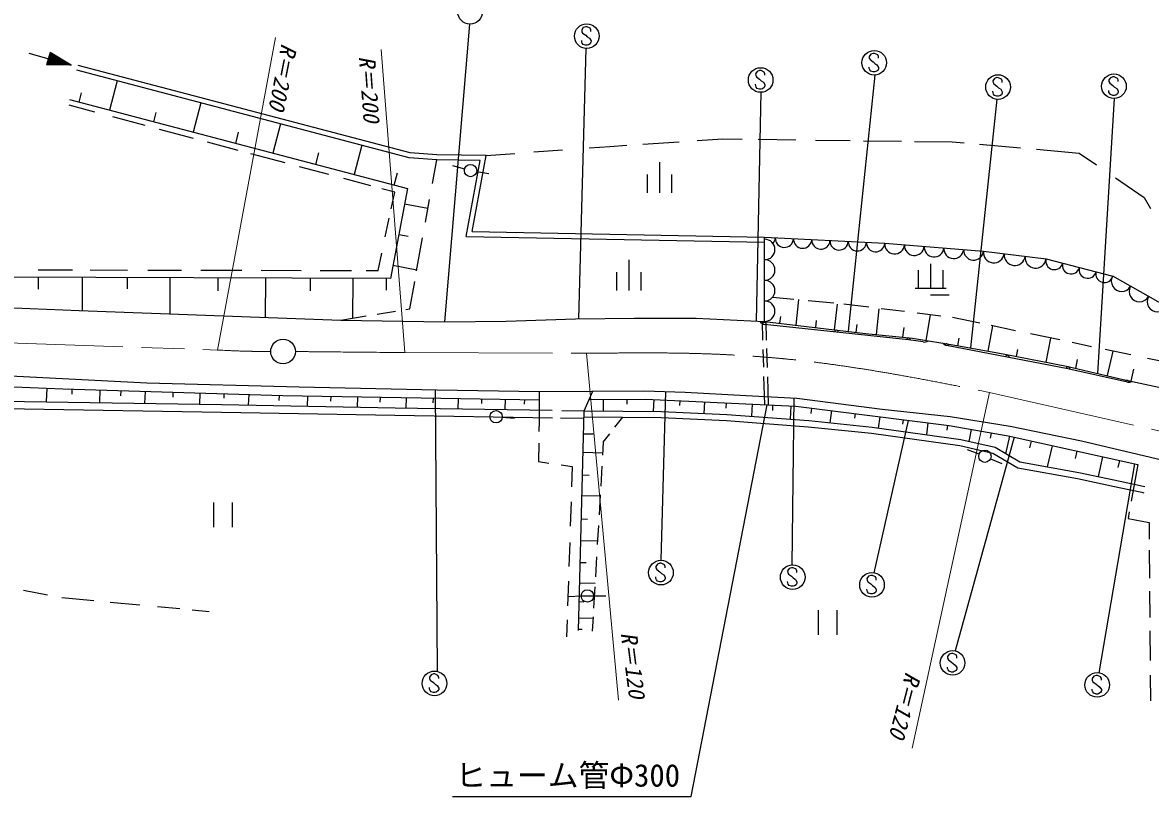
# Model space of a CAD drawing. Units: millimetres, scale not verified. Extents: x 40000 to 680000, y 20000 to 380000.
# Drawn here: x 343478 to 435052, y 263485 to 326314 of the extents above; entities that cross this region are included whole.
import ezdxf
from ezdxf.enums import TextEntityAlignment as Align

# ---------------------------------------------------------------- set-up
doc = ezdxf.new("R2010")
doc.units = ezdxf.units.MM
doc.header["$LTSCALE"] = 1000
doc.linetypes.add('CHAIN', pattern=[18.5, 12, -1.5, 3.5, -1.5])
for name, color, linetype, lineweight in [('M-BGD', 7, 'Continuous', 25), ('M-BMK', 2, 'CHAIN', 13), ('M-BMK-SRVR', 3, 'Continuous', 25), ('M-STR-HTXT', 7, 'Continuous', 13), ('M-STR-STR3', 7, 'Continuous', 25), ('M-STR-STRC', 7, 'Continuous', 25)]:
    doc.layers.add(name, color=color, linetype=linetype, lineweight=lineweight)
doc.styles.add('ＭＳ ゴシック', font='')
doc.styles.get('ＭＳ ゴシック').set_extended_font_data('MS Gothic')

msp = doc.modelspace()

# ---------------------------------------------------------------- linework, layer by layer
at = {"layer": 'M-BGD'}
for p, q in [((343998, 323837), (347427, 322845)), ((345715, 323879), (345427, 322885)), ((345743, 323862), (345460, 322884)), ((345787, 323835), (345512, 322883)), ((345832, 323809), (345564, 322882)), ((345876, 323782), (345615, 322881)), ((345920, 323755), (345667, 322880)), ((347427, 322845), (345715, 323879)), ((345965, 323728), (345719, 322879)), ((346009, 323702), (345771, 322878)), ((346053, 323675), (345822, 322877)), ((346098, 323648), (345874, 322876)), ((346142, 323621), (345926, 322875)), ((346186, 323595), (345978, 322874)), ((346231, 323568), (346030, 322873)), ((346275, 323541), (346081, 322872)), ((346319, 323514), (346133, 322871)), ((346363, 323487), (346185, 322870)), ((346408, 323461), (346237, 322869)), ((346452, 323434), (346288, 322868)), ((346496, 323407), (346340, 322867)), ((346541, 323380), (346392, 322866)), ((346585, 323354), (346444, 322865)), ((346629, 323327), (346495, 322864)), ((346674, 323300), (346547, 322863)), ((346718, 323273), (346599, 322862)), ((347427, 322845), (345427, 322885)), ((346762, 323247), (346651, 322861)), ((346807, 323220), (346702, 322859)), ((346851, 323193), (346754, 322858)), ((346895, 323166), (346806, 322857)), ((346939, 323140), (346858, 322856)), ((346984, 323113), (346909, 322855)), ((347028, 323086), (346961, 322854)), ((347072, 323059), (347013, 322853)), ((347117, 323032), (347065, 322852)), ((347161, 323006), (347116, 322851)), ((347205, 322979), (347168, 322850)), ((347250, 322952), (347220, 322849)), ((347294, 322925), (347272, 322848)), ((347338, 322899), (347323, 322847)), ((347383, 322872), (347375, 322846)), ((374870, 315343), (347895, 322437)), ((374936, 315739), (347997, 322824)), ((351146, 321582), (350524, 319204)), ((348067, 319851), (348267, 320619)), ((349347, 319047), (347258, 319605)), ((347284, 320058), (374721, 312828)), ((357965, 319788), (357343, 317407)), ((354131, 318253), (354328, 319007)), ((353445, 317952), (350800, 318658)), ((364425, 318089), (363791, 315708)), ((357349, 316909), (354599, 317644)), ((360783, 316500), (361020, 317407)), ((398246, 316742), (400326, 316882)), ((400326, 316882), (401896, 316860)), ((360982, 315938), (358499, 316602)), ((371036, 316351), (370401, 313966)), ((384992, 315806), (387315, 315978)), ((389486, 316139), (391160, 316264)), ((391160, 316264), (392547, 316357)), ((393845, 316445), (396788, 316643)), ((403199, 316842), (406270, 316799)), ((407848, 316777), (410674, 316738)), ((411757, 316723), (414829, 316680)), ((415884, 316665), (418959, 316622)), ((418959, 316622), (419932, 316537)), ((421171, 316429), (424501, 316137)), ((425811, 316023), (429267, 315720)), ((364794, 314920), (362024, 315660)), ((367281, 314788), (367530, 315738)), ((377101, 315173), (374870, 315343)), ((377119, 315573), (374936, 315739)), ((376752, 313239), (377101, 315173)), ((380629, 315124), (377101, 315173)), ((381108, 315517), (377119, 315573)), ((379507, 308956), (380629, 315124)), ((379984, 309347), (381108, 315517)), ((381108, 315517), (383451, 315691)), ((429267, 315720), (430679, 314756)), ((368347, 313971), (365974, 314605)), ((373655, 313109), (373918, 314115)), ((379374, 314419), (378404, 314689)), ((380344, 314209), (381334, 314059)), ((395187, 314980), (395187, 312480)), ((371745, 313063), (369553, 313648)), ((394187, 313980), (394187, 312480)), ((396187, 312480), (396187, 313980)), ((432214, 313708), (434550, 312112)), ((373705, 312539), (372659, 312819)), ((374721, 312828), (373358, 305539)), ((373417, 311196), (373705, 312539)), ((376387, 311214), (374488, 311581)), ((376190, 310119), (376521, 311955)), ((434550, 312112), (435049, 311222)), ((372931, 308926), (373255, 310438)), ((374792, 308939), (374022, 309088)), ((375476, 306153), (375960, 308843)), ((379507, 308956), (403719, 308480)), ((379984, 309347), (403727, 308880)), ((403727, 302047), (403727, 308880)), ((403727, 308880), (413479, 308401)), ((413479, 308401), (421492, 307765)), ((421492, 307765), (426580, 307129)), ((372344, 306187), (372642, 307580)), ((392695, 307053), (392695, 304553)), ((426580, 307129), (431987, 305730)), ((344735, 306232), (347540, 306227)), ((348957, 306225), (351989, 306220)), ((353660, 306217), (356381, 306213)), ((357939, 306210), (361282, 306205)), ((362841, 306202), (366099, 306197)), ((367629, 306195), (370179, 306190)), ((371369, 306188), (372344, 306187)), ((375487, 306214), (373552, 306578)), ((391695, 306053), (391695, 304553)), ((393695, 304553), (393695, 306053)), ((416206, 306217), (416206, 304717)), ((417206, 306717), (417206, 304717)), ((418206, 306217), (418206, 304717)), ((373358, 305539), (333477, 305658)), ((344774, 304669), (344779, 305624)), ((348337, 302939), (348352, 305613)), ((352006, 304694), (352011, 305603)), ((355457, 302675), (355472, 305592)), ((359367, 304541), (359372, 305581)), ((363207, 302388), (363222, 305569)), ((366855, 304541), (366860, 305558)), ((370297, 302319), (370312, 305548)), ((373032, 304584), (373037, 305540)), ((374920, 303068), (375319, 305282)), ((437807, 302413), (431987, 305730)), ((418456, 304717), (415956, 304717)), ((417206, 304217), (418706, 304217)), ((335949, 303421), (348072, 302949)), ((406090, 303842), (404358, 304005)), ((406486, 303821), (406248, 301753)), ((409339, 303538), (407254, 303733)), ((409393, 301380), (409634, 303464)), ((412175, 303201), (410161, 303448)), ((348072, 302949), (369328, 302162)), ((369328, 302162), (371387, 302495)), ((372263, 302637), (373770, 302881)), ((374600, 303016), (374920, 303068)), ((382746, 302082), (388378, 302248)), ((388378, 302248), (393158, 302322)), ((393158, 302322), (398161, 302322)), ((398161, 302322), (403727, 302047)), ((404973, 301902), (405035, 302441)), ((412988, 303080), (412774, 300993)), ((415096, 302843), (413189, 303077)), ((418040, 302482), (416124, 302717)), ((417173, 302588), (416821, 300511)), ((421206, 301900), (418971, 302368)), ((369328, 302162), (377741, 302009)), ((377741, 302009), (382746, 302082)), ((403591, 300524), (403547, 302056)), ((415408, 300556), (403713, 301810)), ((403727, 302047), (407119, 301651)), ((403891, 300535), (403848, 302033)), ((407119, 301651), (411917, 301080)), ((407872, 301561), (407937, 302123)), ((411155, 301171), (411228, 301804)), ((414960, 300770), (415050, 301557)), ((422226, 301687), (421859, 299642)), ((424086, 301297), (422113, 301710)), ((411917, 301080), (415730, 300691)), ((416600, 300382), (415408, 300556)), ((415730, 300691), (419335, 300095)), ((419425, 300078), (419536, 300694)), ((427684, 300544), (425303, 301042)), ((426951, 300697), (426562, 298737)), ((403653, 298344), (403612, 299766)), ((403954, 298315), (403910, 299859)), ((428352, 298209), (418494, 300090)), ((419335, 300095), (423096, 299420)), ((424176, 299207), (424278, 299774)), ((430280, 300000), (428699, 300331)), ((433457, 299335), (431368, 299772)), ((431990, 299642), (431538, 297647)), ((423096, 299420), (428232, 298409)), ((428996, 298233), (429126, 298960)), ((436739, 298648), (434819, 299050)), ((339207, 297787), (353572, 297075)), ((428232, 298409), (432848, 297345)), ((433184, 297118), (428352, 298209)), ((433474, 297209), (433693, 298179)), ((326343, 297375), (346744, 296578)), ((353572, 297075), (365946, 296744)), ((365946, 296744), (377135, 296507)), ((403739, 295293), (403675, 297571)), ((404040, 295280), (403976, 297542)), ((432848, 297345), (437310, 296372)), ((326733, 295889), (343647, 295560)), ((345426, 295530), (345479, 296627)), ((346744, 296578), (364612, 296026)), ((347497, 296134), (347512, 296554)), ((349746, 295459), (349782, 296484)), ((351464, 296011), (351478, 296432)), ((353416, 295399), (353452, 296371)), ((355696, 295889), (355710, 296301)), ((357867, 295326), (357903, 296233)), ((359845, 295826), (359857, 296173)), ((361827, 295256), (361864, 296111)), ((364325, 295632), (364338, 296034)), ((364612, 296026), (385445, 295681)), ((366617, 295166), (366635, 295993)), ((368518, 295568), (368531, 295961)), ((370676, 295090), (370695, 295925)), ((372525, 295503), (372538, 295895)), ((374637, 295019), (374655, 295860)), ((376818, 295431), (376832, 295824)), ((377135, 296507), (385431, 296364)), ((378846, 294952), (378865, 295790)), ((385431, 296364), (385409, 293953)), ((385431, 296364), (393957, 296420)), ((389089, 294791), (389780, 296393)), ((393957, 296420), (397278, 296301)), ((397278, 296301), (402228, 296026)), ((402228, 296026), (406353, 295806)), ((406353, 295806), (413282, 294926)), ((326913, 295285), (343636, 294960)), ((343636, 294960), (359629, 294696)), ((343647, 295560), (359639, 295296)), ((359639, 295296), (373723, 295033)), ((373723, 295033), (386475, 294832)), ((380765, 295399), (380777, 295758)), ((382666, 294892), (382685, 295727)), ((384235, 295329), (384248, 295701)), ((389481, 295699), (394074, 295735)), ((390637, 294784), (390637, 295711)), ((392557, 295345), (392557, 295723)), ((394074, 295735), (406254, 295179)), ((394696, 294753), (394750, 295704)), ((396855, 295236), (396869, 295607)), ((398827, 294585), (398862, 295516)), ((400607, 294998), (400624, 295436)), ((402697, 294347), (402750, 295339)), ((404385, 294820), (404407, 295263)), ((405817, 294115), (405869, 295196)), ((406254, 295179), (418713, 293597)), ((407506, 294585), (407561, 295013)), ((413282, 294926), (418782, 294321)), ((359629, 294696), (373713, 294433)), ((373713, 294433), (386515, 294231)), ((381417, 294294), (380417, 294264)), ((382417, 294274), (383417, 294194)), ((387146, 294221), (389073, 294191)), ((387263, 294819), (389089, 294791)), ((388606, 276968), (389089, 294791)), ((389086, 294291), (395336, 294248)), ((389089, 294791), (395350, 294748)), ((391575, 293466), (392206, 294269)), ((395336, 294248), (400620, 294001)), ((395350, 294748), (400650, 294500)), ((400620, 294001), (407273, 293505)), ((400650, 294500), (407318, 294003)), ((407318, 294003), (412453, 293464)), ((409046, 293821), (409172, 294808)), ((411058, 294186), (411106, 294563)), ((412966, 293393), (413095, 294310)), ((414961, 293720), (415005, 294068)), ((418782, 294321), (423676, 293551)), ((385409, 293953), (385399, 293124)), ((407273, 293505), (412392, 292968)), ((412453, 293464), (419658, 292471)), ((416886, 292853), (417011, 293813)), ((418539, 293216), (418590, 293613)), ((418713, 293597), (423514, 292748)), ((420346, 292312), (420525, 293277)), ((423676, 293551), (429451, 292342)), ((385389, 292178), (385371, 290680)), ((389816, 292886), (389038, 292910)), ((390627, 292259), (390564, 291191)), ((390627, 292259), (391150, 292925)), ((412392, 292968), (419567, 291978)), ((419658, 292471), (422432, 291830)), ((422070, 292579), (422161, 292988)), ((423317, 291308), (423634, 292722)), ((423514, 292748), (434038, 290437)), ((425259, 291782), (425383, 292338)), ((429451, 292342), (437205, 290527)), ((390577, 291364), (388986, 291413)), ((419567, 291978), (422244, 291361)), ((421146, 291273), (420206, 291623)), ((422244, 291361), (424276, 290161)), ((422432, 291830), (424453, 290638)), ((426707, 290236), (427091, 291963)), ((428980, 290925), (429113, 291519)), ((385371, 290680), (386219, 290554)), ((387205, 290408), (388110, 290273)), ((390513, 290308), (390417, 288676)), ((422076, 290903), (422986, 290503)), ((424453, 290638), (429235, 289785)), ((430823, 289447), (431180, 291065)), ((432441, 290200), (432566, 290760)), ((434038, 290437), (433494, 287455)), ((388110, 290273), (388054, 288615)), ((389471, 289550), (388958, 289566)), ((424276, 290161), (429139, 289294)), ((429235, 289785), (432594, 289070)), ((429139, 289294), (432505, 288578)), ((432505, 288578), (434355, 288185)), ((432594, 289070), (434462, 288673)), ((434462, 288673), (434589, 288644)), ((390367, 287864), (388901, 287897)), ((390376, 287966), (390281, 286349)), ((434355, 288185), (434524, 288146)), ((358998, 285341), (358998, 287341)), ((360498, 287341), (360498, 285341)), ((388013, 287413), (387945, 285428)), ((388861, 286017), (389349, 286006)), ((433336, 286592), (433237, 286047)), ((433237, 286047), (434943, 285737)), ((434943, 285737), (434953, 284377)), ((390231, 285491), (390140, 283934)), ((387900, 284099), (387834, 282155)), ((390155, 284204), (388803, 284238)), ((434960, 283488), (434976, 281211)), ((389251, 282446), (388755, 282459)), ((390081, 282934), (389987, 281319)), ((345501, 279834), (343553, 280218)), ((387793, 280951), (387725, 278972)), ((389957, 280764), (388710, 280798)), ((389938, 280492), (389838, 278778)), ((349254, 279361), (346673, 279604)), ((388837, 279734), (387837, 279684)), ((388834, 279759), (389834, 279759)), ((389837, 279764), (390837, 279764)), ((434984, 280149), (435000, 278024)), ((353011, 279008), (350604, 279234)), ((356239, 278705), (354440, 278874)), ((358639, 278479), (357259, 278609)), ((389040, 279268), (388668, 279278)), ((408103, 276601), (408103, 278601)), ((409603, 278601), (409603, 276601)), ((387686, 277830), (387639, 276448)), ((389788, 277934), (388633, 277969)), ((389796, 278071), (389729, 276911)), ((388609, 277078), (388913, 277076)), ((435008, 276940), (435025, 274533)), ((435034, 273319), (435049, 271259))]:
    msp.add_line(p, q, dxfattribs=at)
for centre in [(379851, 314292), (381919, 294313), (421612, 291099), (389334, 279759)]:
    msp.add_circle(centre, 500, dxfattribs=at)
for centre, radius, start, end in [((403727, 307890), 835, 270, 90), ((403852, 308873), 741, 318.11179, 357.19019), ((405333, 308801), 741, 177.19019, 357.19019), ((406814, 308728), 741, 177.19019, 357.19019), ((408295, 308655), 741, 177.19019, 357.19019), ((409776, 308583), 741, 177.19019, 357.19019), ((411257, 308510), 741, 177.19019, 357.19019), ((412738, 308437), 741, 177.19019, 357.19019), ((414280, 308337), 804, 175.46223, 355.46223), ((415883, 308210), 804, 175.46223, 355.46223), ((417486, 308083), 804, 175.46223, 355.46223), ((419088, 307956), 804, 175.46223, 355.46223), ((420691, 307829), 804, 175.46223, 355.46223), ((422340, 307659), 855, 172.87498, 352.87498), ((403727, 306221), 835, 270, 90), ((424036, 307447), 855, 172.87498, 352.87498), ((425732, 307235), 855, 172.87498, 352.87498), ((427256, 306954), 698, 165.48894, 345.48894), ((428608, 306604), 698, 165.48894, 345.48894), ((429959, 306254), 698, 165.48894, 345.48894), ((431311, 305905), 698, 165.48894, 345.48894), ((403727, 304551), 835, 270, 90), ((432714, 305315), 837, 150.32044, 330.32044), ((434169, 304486), 837, 150.32044, 330.32044), ((435624, 303657), 837, 150.32044, 330.32044), ((403727, 302882), 835, 270, 90), ((403766, 302307), 500, 218.8802, 263.8802), ((403713, 301810), 150, 353.8802, 173.8802), ((409560, 301183), 150, 353.8802, 173.8802), ((415408, 300556), 150, 351.70286, 173.8802), ((416672, 300877), 500, 261.70286, 306.70286), ((418588, 300582), 500, 214.19286, 259.19286), ((418494, 300090), 150, 349.19286, 169.19286), ((423423, 299150), 150, 349.19286, 169.19286), ((428352, 298209), 150, 347.28343, 169.19286), ((433184, 297118), 150, 347.28343, 167.28343), ((433294, 297606), 500, 257.28343, 302.28343)]:
    msp.add_arc(centre, radius, start, end, dxfattribs=at)
at = {"layer": 'M-BMK'}
for p, q in [((265679, 302905), (359293, 299723)), ((374508, 299525), (389278, 299460)), ((421980, 296287), (462314, 287151))]:
    msp.add_line(p, q, dxfattribs=at)
for points, knots in [([(359293, 299723), (360107, 299687), (360921, 299651), (361736, 299630), (361871, 299626), (362007, 299623), (362143, 299621), (362279, 299618), (362415, 299617), (362550, 299615), (362909, 299610), (363267, 299604), (363626, 299597)], [0, 0, 0, 0, 1, 1, 1, 2, 2, 2, 3, 3, 3, 4, 4, 4, 4]), ([(365631, 299601), (365649, 299600), (365667, 299600), (365685, 299600), (365828, 299600), (365970, 299599), (366113, 299599), (366293, 299598), (366474, 299597), (366654, 299595), (367737, 299588), (368820, 299574), (369903, 299563), (371438, 299547), (372973, 299536), (374508, 299525)], [0, 0, 0, 0, 1, 1, 1, 2, 2, 2, 3, 3, 3, 4, 4, 4, 5, 5, 5, 5]), ([(389278, 299460), (391503, 299485), (393729, 299511), (395955, 299486), (398824, 299455), (401694, 299340), (404552, 299086), (408206, 298762), (411839, 298210), (415449, 297553), (417632, 297157), (419806, 296722), (421980, 296287)], [0, 0, 0, 0, 1, 1, 1, 2, 2, 2, 3, 3, 3, 4, 4, 4, 4])]:
    msp.add_open_spline(points, degree=3, knots=knots, dxfattribs=at)
at = {"layer": 'M-BMK-SRVR'}
msp.add_circle((364626, 299605), 1000, dxfattribs=at)
at = {"layer": 'M-STR-HTXT'}
for p, q in [((359293, 299723), (364017, 325100)), ((374508, 299525), (372592, 324132)), ((389278, 299460), (391876, 271296)), ((421980, 296287), (415696, 267393))]:
    msp.add_line(p, q, dxfattribs=at)
at = {"layer": 'M-STR-STR3'}
for p, q in [((397771, 263485), (403921, 295285)), ((378391, 263485), (397771, 263485))]:
    msp.add_line(p, q, dxfattribs=at)
at = {"layer": 'M-STR-STRC'}
for p, q in [((379762, 326185), (377741, 302009)), ((389003, 325909), (388879, 325725)), ((388879, 325725), (388882, 325593)), ((388882, 325593), (388945, 325464)), ((388945, 325464), (389200, 325283)), ((389195, 325975), (389003, 325909)), ((389316, 325973), (389195, 325975)), ((389200, 325283), (389329, 325151)), ((389566, 325854), (389316, 325973)), ((389329, 325151), (389508, 325035)), ((389630, 325722), (389566, 325854)), ((389630, 325593), (389630, 325722)), ((388643, 302252), (389244, 324213)), ((388882, 324745), (388879, 324867)), ((388921, 324643), (388882, 324745)), ((389005, 324532), (388921, 324643)), ((389192, 324472), (389005, 324532)), ((389327, 324472), (389192, 324472)), ((389427, 324501), (389327, 324472)), ((389569, 324593), (389427, 324501)), ((389508, 325035), (389635, 324835)), ((389630, 324724), (389569, 324593)), ((389635, 324835), (389630, 324724)), ((412344, 323747), (412220, 323563)), ((412220, 323563), (412223, 323431)), ((412223, 323431), (412286, 323302)), ((412286, 323302), (412542, 323120)), ((412536, 323813), (412344, 323747)), ((412658, 323810), (412536, 323813)), ((412908, 323692), (412658, 323810)), ((412971, 323560), (412908, 323692)), ((412971, 323431), (412971, 323560)), ((403122, 322348), (402998, 322163)), ((403314, 322414), (403122, 322348)), ((403435, 322411), (403314, 322414)), ((403686, 322292), (403435, 322411)), ((412223, 322583), (412220, 322704)), ((412263, 322480), (412223, 322583)), ((412347, 322370), (412263, 322480)), ((412534, 322309), (412347, 322370)), ((412542, 323120), (412671, 322989)), ((412671, 322989), (412850, 322873)), ((412910, 322430), (412768, 322338)), ((412850, 322873), (412976, 322673)), ((412971, 322562), (412910, 322430)), ((412976, 322673), (412971, 322562)), ((402998, 322163), (403001, 322032)), ((403001, 322032), (403064, 321903)), ((403064, 321903), (403320, 321721)), ((403320, 321721), (403449, 321589)), ((403449, 321589), (403628, 321473)), ((403628, 321473), (403754, 321273)), ((403749, 322161), (403686, 322292)), ((403749, 322032), (403749, 322161)), ((412684, 322052), (410503, 301248)), ((412668, 322309), (412534, 322309)), ((412768, 322338), (412668, 322309)), ((422393, 321775), (422269, 321591)), ((422269, 321591), (422272, 321459)), ((422272, 321459), (422335, 321330)), ((422585, 321841), (422393, 321775)), ((422706, 321839), (422585, 321841)), ((422957, 321720), (422706, 321839)), ((423020, 321588), (422957, 321720)), ((423020, 321459), (423020, 321588)), ((431806, 321839), (431682, 321655)), ((431682, 321655), (431685, 321523)), ((431685, 321523), (431748, 321394)), ((431998, 321905), (431806, 321839)), ((432119, 321902), (431998, 321905)), ((432369, 321784), (432119, 321902)), ((432433, 321652), (432369, 321784)), ((432433, 321523), (432433, 321652)), ((403001, 321184), (402998, 321305)), ((403040, 321081), (403001, 321184)), ((403427, 320651), (403036, 302081)), ((403125, 320971), (403040, 321081)), ((403312, 320910), (403125, 320971)), ((403446, 320910), (403312, 320910)), ((403546, 320939), (403446, 320910)), ((403688, 321031), (403546, 320939)), ((403749, 321163), (403688, 321031)), ((403754, 321273), (403749, 321163)), ((422272, 320611), (422269, 320733)), ((422311, 320509), (422272, 320611)), ((422335, 321330), (422591, 321149)), ((422591, 321149), (422720, 321017)), ((422720, 321017), (422899, 320901)), ((422899, 320901), (423025, 320701)), ((423020, 320590), (422959, 320459)), ((423025, 320701), (423020, 320590)), ((431685, 320675), (431682, 320796)), ((431724, 320572), (431685, 320675)), ((431809, 320462), (431724, 320572)), ((431748, 321394), (432003, 321212)), ((432003, 321212), (432132, 321081)), ((432132, 321081), (432312, 320965)), ((432372, 320522), (432230, 320430)), ((432312, 320965), (432438, 320765)), ((432433, 320654), (432372, 320522)), ((432438, 320765), (432433, 320654)), ((422569, 320084), (420432, 299898)), ((422396, 320398), (422311, 320509)), ((422583, 320338), (422396, 320398)), ((422717, 320338), (422583, 320338)), ((422817, 320367), (422717, 320338)), ((422959, 320459), (422817, 320367)), ((432108, 320142), (430749, 297829)), ((431996, 320401), (431809, 320462)), ((432130, 320401), (431996, 320401)), ((432230, 320430), (432130, 320401)), ((377179, 273633), (377013, 296509)), ((395322, 282654), (395704, 296358)), ((405954, 282285), (406138, 295818)), ((412630, 281646), (415414, 294016)), ((423978, 292646), (419196, 275306)), ((430893, 273529), (433786, 290493)), ((395028, 282351), (394904, 282166)), ((394904, 282166), (394907, 282035)), ((395220, 282417), (395028, 282351)), ((395341, 282414), (395220, 282417)), ((395591, 282296), (395341, 282414)), ((395655, 282164), (395591, 282296)), ((395655, 282035), (395655, 282164)), ((394907, 281187), (394904, 281308)), ((394907, 282035), (394970, 281906)), ((394946, 281084), (394907, 281187)), ((394970, 281906), (395225, 281724)), ((395225, 281724), (395354, 281592)), ((395354, 281592), (395533, 281477)), ((395533, 281477), (395660, 281276)), ((395655, 281166), (395594, 281034)), ((395660, 281276), (395655, 281166)), ((405722, 281983), (405598, 281799)), ((405598, 281799), (405601, 281667)), ((405601, 281667), (405664, 281538)), ((405664, 281538), (405920, 281357)), ((405914, 282049), (405722, 281983)), ((406036, 282047), (405914, 282049)), ((405920, 281357), (406049, 281225)), ((406286, 281928), (406036, 282047)), ((406049, 281225), (406228, 281109)), ((406349, 281796), (406286, 281928)), ((406349, 281667), (406349, 281796)), ((412162, 281360), (412038, 281176)), ((412038, 281176), (412041, 281044)), ((412354, 281426), (412162, 281360)), ((412475, 281423), (412354, 281426)), ((412725, 281305), (412475, 281423)), ((412789, 281173), (412725, 281305)), ((412789, 281044), (412789, 281173)), ((395031, 280974), (394946, 281084)), ((395217, 280913), (395031, 280974)), ((395352, 280913), (395217, 280913)), ((395452, 280942), (395352, 280913)), ((395594, 281034), (395452, 280942)), ((405601, 280819), (405598, 280941)), ((405641, 280717), (405601, 280819)), ((405725, 280606), (405641, 280717)), ((405912, 280546), (405725, 280606)), ((406046, 280546), (405912, 280546)), ((406146, 280574), (406046, 280546)), ((406288, 280667), (406146, 280574)), ((406228, 281109), (406354, 280909)), ((406349, 280798), (406288, 280667)), ((406354, 280909), (406349, 280798)), ((412041, 280196), (412038, 280317)), ((412041, 281044), (412104, 280915)), ((412104, 280915), (412359, 280733)), ((412359, 280733), (412488, 280602)), ((412488, 280602), (412667, 280486)), ((412667, 280486), (412794, 280286)), ((412794, 280286), (412789, 280175)), ((412080, 280093), (412041, 280196)), ((412164, 279983), (412080, 280093)), ((412351, 279922), (412164, 279983)), ((412486, 279922), (412351, 279922)), ((412586, 279951), (412486, 279922)), ((412728, 280043), (412586, 279951)), ((412789, 280175), (412728, 280043)), ((418705, 275024), (418582, 274840)), ((418582, 274840), (418584, 274708)), ((418898, 275090), (418705, 275024)), ((419019, 275088), (418898, 275090)), ((419269, 274969), (419019, 275088)), ((419332, 274837), (419269, 274969)), ((419332, 274708), (419332, 274837)), ((418584, 273860), (418582, 273982)), ((418584, 274708), (418647, 274579)), ((418624, 273758), (418584, 273860)), ((418647, 274579), (418903, 274398)), ((418903, 274398), (419032, 274266)), ((419032, 274266), (419211, 274150)), ((419211, 274150), (419337, 273950)), ((419332, 273839), (419272, 273708)), ((419337, 273950), (419332, 273839)), ((376640, 273363), (376516, 273178)), ((376516, 273178), (376519, 273047)), ((376519, 273047), (376582, 272918)), ((376582, 272918), (376838, 272736)), ((376832, 273428), (376640, 273363)), ((376954, 273426), (376832, 273428)), ((377204, 273307), (376954, 273426)), ((377267, 273176), (377204, 273307)), ((377267, 273047), (377267, 273176)), ((418708, 273647), (418624, 273758)), ((418895, 273587), (418708, 273647)), ((419029, 273587), (418895, 273587)), ((419129, 273616), (419029, 273587)), ((419272, 273708), (419129, 273616)), ((430444, 273239), (430320, 273055)), ((430320, 273055), (430322, 272923)), ((430322, 272923), (430386, 272794)), ((430636, 273305), (430444, 273239)), ((430757, 273302), (430636, 273305)), ((431007, 273184), (430757, 273302)), ((431070, 273052), (431007, 273184)), ((431070, 272923), (431070, 273052)), ((376519, 272199), (376516, 272320)), ((376559, 272096), (376519, 272199)), ((376643, 271985), (376559, 272096)), ((376830, 271925), (376643, 271985)), ((376838, 272736), (376967, 272604)), ((376967, 272604), (377146, 272488)), ((377206, 272046), (377064, 271954)), ((377146, 272488), (377272, 272288)), ((377267, 272178), (377206, 272046)), ((377272, 272288), (377267, 272178)), ((430322, 272075), (430320, 272196)), ((430362, 271973), (430322, 272075)), ((430386, 272794), (430641, 272612)), ((430641, 272612), (430770, 272481)), ((430770, 272481), (430949, 272365)), ((430949, 272365), (431076, 272165)), ((431070, 272054), (431010, 271923)), ((431076, 272165), (431070, 272054)), ((376964, 271925), (376830, 271925)), ((377064, 271954), (376964, 271925)), ((430446, 271862), (430362, 271973)), ((430633, 271801), (430446, 271862)), ((430768, 271801), (430633, 271801)), ((430868, 271830), (430768, 271801)), ((431010, 271923), (430868, 271830))]:
    msp.add_line(p, q, dxfattribs=at)
for centre in [(379810, 327184), (389286, 325212), (412628, 323050), (403406, 321651), (422677, 321078), (432089, 321142), (395311, 281654), (406006, 281286), (412445, 280663), (418989, 274327), (376924, 272666), (430727, 272542)]:
    msp.add_circle(centre, 1000, dxfattribs=at)

# ---------------------------------------------------------------- texts
at = {"layer": 'M-STR-HTXT', "style": 'ＭＳ ゴシック', "oblique": 15}
for s, rotation, p in [('R＝200', 258.835, (365150, 324538)), ('R＝200', 274.145, (371438, 323611)), ('R＝120', 277.392, (392691, 276836)), ('R＝120', 255.45, (415822, 273495))]:
    msp.add_text(s, height=1320, rotation=rotation, dxfattribs=at).set_placement(p, align=Align.MIDDLE_LEFT)
at = {"layer": 'M-STR-STR3', "style": 'ＭＳ ゴシック'}
msp.add_text('ヒューム管Φ300', height=1833, dxfattribs=at).set_placement((378621, 265196), align=Align.MIDDLE_LEFT)

doc.saveas('drawing.dxf')
